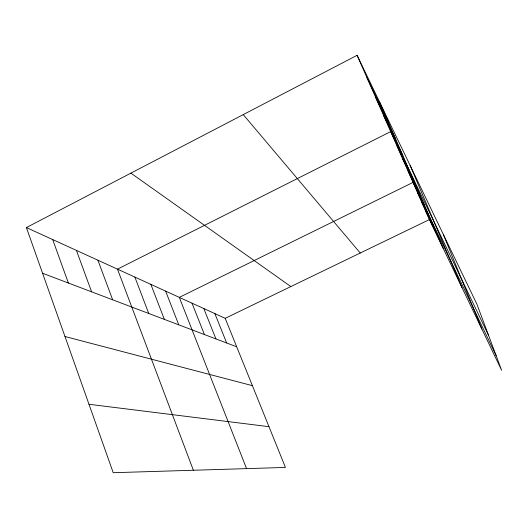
<?xml version="1.0" encoding="UTF-8"?>
<svg xmlns="http://www.w3.org/2000/svg" width="528" height="528" viewBox="0 0 528 528"><rect width="100%" height="100%" fill="white"/><g stroke="black" fill="none" stroke-linecap="round" stroke-linejoin="round"><path stroke-width="0.79" d="M26.4 227.568L225.192 318.318L285.437 467.438L113.216 472.705L26.4 227.568L357.113 55.295L476.843 304.042L501.6 370.234L429.396 219.575L357.113 55.295M225.192 318.318L429.396 219.575M88.981 404.276L268.97 426.677M64.984 336.514L252.397 385.664M42.583 273.26L236.689 346.777M130.904 173.131L290.855 286.572M243.243 114.609L360.261 253.011M366.894 77.517L388.021 121.433M375.652 97.423L395.782 139.286M383.546 115.361L402.765 155.357M488.545 335.32L390.694 131.604L117.48 269.148L193.367 470.257M397.01 145.972L414.658 182.728M402.805 159.133L419.767 194.476M408.131 171.23L424.459 205.267M496.135 355.628L413.041 182.398L179.309 297.376L246.569 468.626M417.589 192.733L432.782 224.42M421.806 202.323L436.491 232.947M425.733 211.246L439.943 240.887M379.342 101.468L443.157 248.285M410.177 165.535L461.974 287.549M443.302 234.353L481.84 329.003M214.87 313.606L226.657 342.976M203.834 308.57L215.932 338.917M192.007 303.171L204.435 334.561M165.634 291.133L178.761 324.839M150.869 284.387L164.366 319.387M134.871 277.088L148.757 313.474M97.911 260.218L112.655 299.798M76.421 250.404L91.621 291.832M52.701 239.58L68.389 283.034"/></g></svg>
